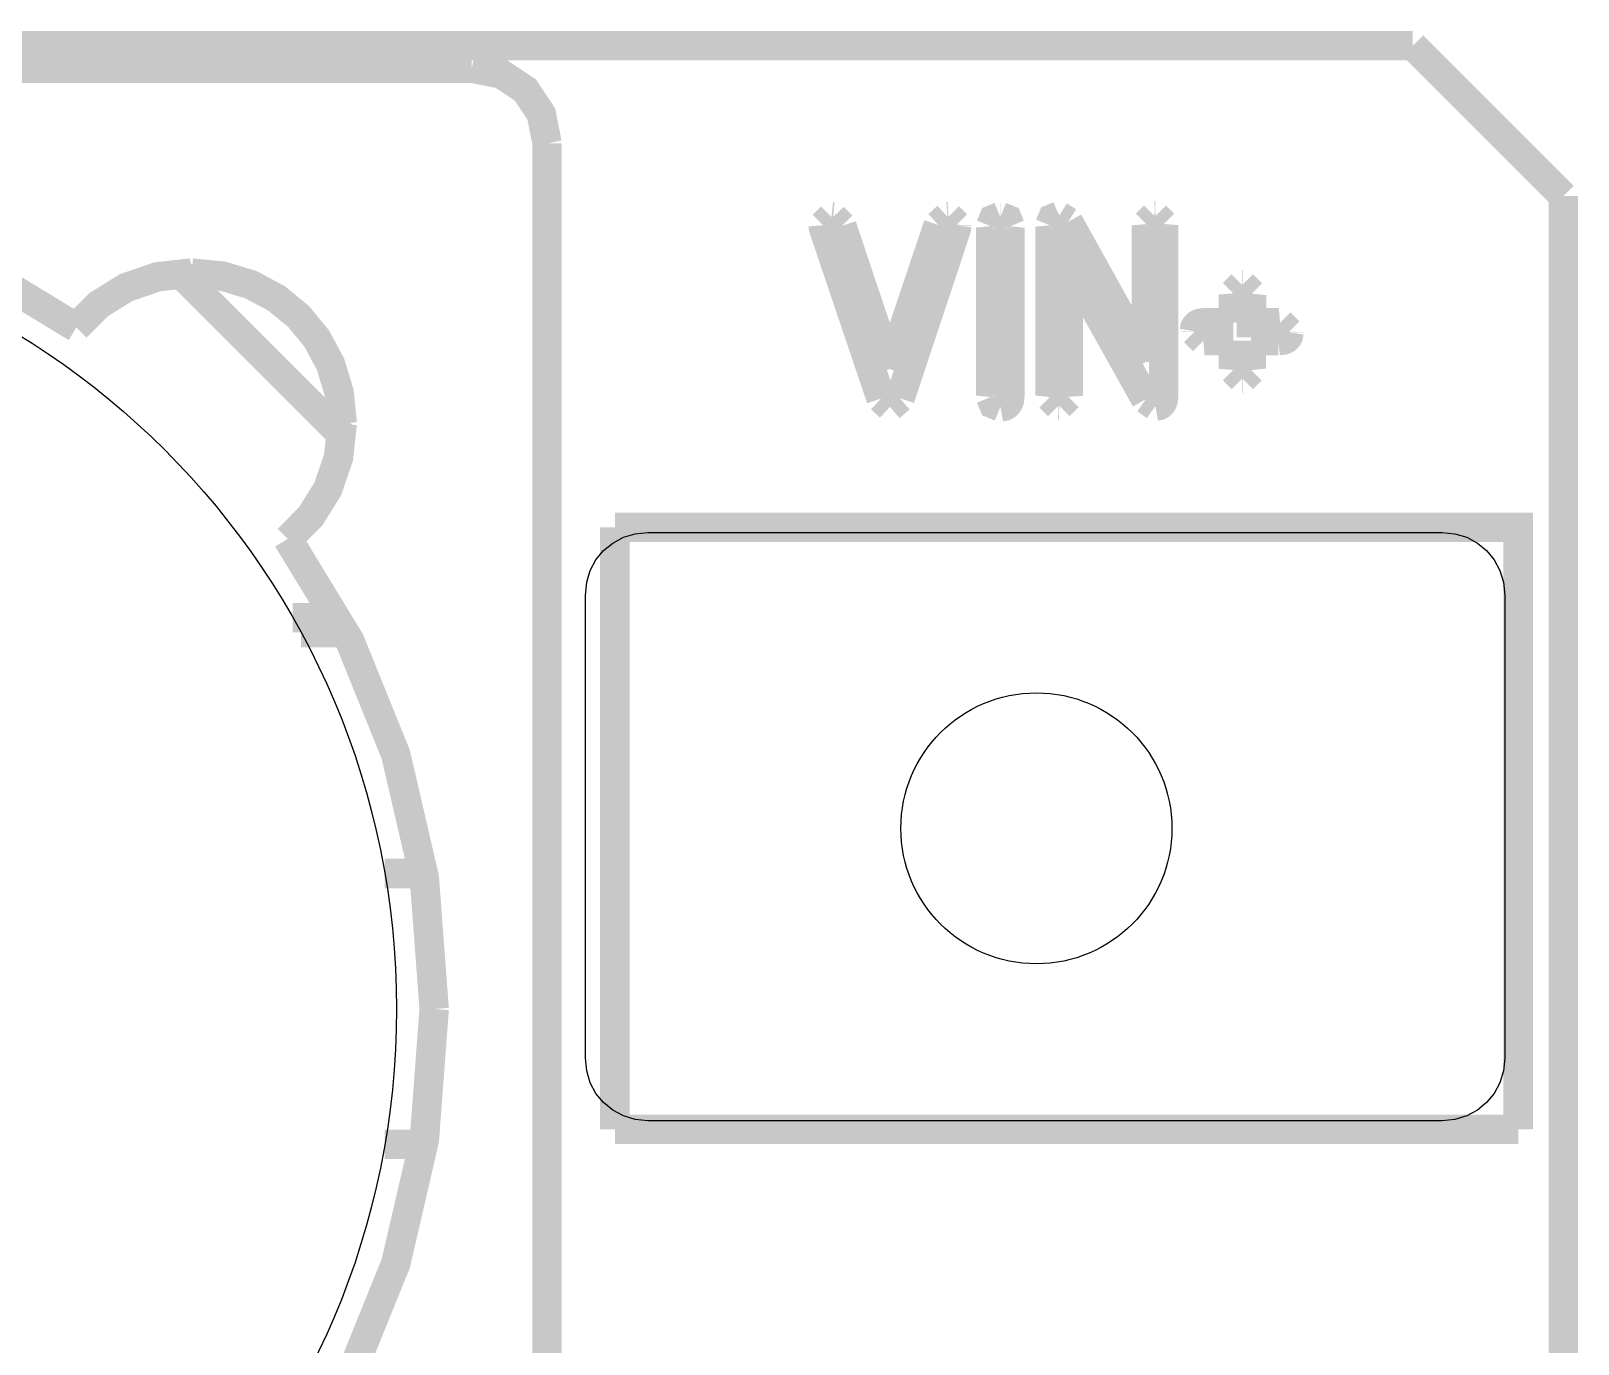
# Model space of a CAD drawing. Header units: millimetres. Extents: x 123.5 to 144.3, y 105.4 to 121.6.
# Drawn here: x 131.873 to 132.706, y 111.475 to 112.182 of the extents above; entities that cross this region are included whole.
import ezdxf

# ---------------------------------------------------------------- set-up
doc = ezdxf.new("R2010")
doc.units = ezdxf.units.MM
doc.layers.add('DESC', color=250, linetype='Continuous')

# ---------------------------------------------------------------- blocks, each defined once
blk = doc.blocks.new('CCRPBoard')
at = {"const_width": 0.008}
for points in [[(132.0606447818693, 113.1127466509165), (130.6275737818692, 113.1127466509165)], [(132.0606447818693, 113.1127466509165), (130.6275737818692, 113.1127466509165)], [(132.0606447818693, 113.1127466509165), (130.6275737818692, 113.1127466509165)], [(132.1015887818693, 113.0718016509165), (132.0606447818693, 113.1127466509165)], [(132.1015887818693, 113.0718016509165), (132.0606447818693, 113.1127466509165)], [(132.1015887818693, 113.0718016509165), (132.0606447818693, 113.1127466509165)], [(131.3338727818692, 113.1066046509165), (131.8047387818692, 113.1066046509165)], [(131.3338727818692, 113.1066046509165), (131.8047387818692, 113.1066046509165)], [(131.3338727818692, 113.1066046509165), (131.8047387818692, 113.1066046509165)], [(131.8252117818693, 113.0861316509165), (131.8236317818693, 113.0941896509165), (131.8192937818692, 113.1006866509165), (131.8127957818693, 113.1050246509165), (131.8047387818692, 113.1066046509165)], [(131.8252117818693, 113.0861316509165), (131.8236317818693, 113.0941896509165), (131.8192937818692, 113.1006866509165), (131.8127957818693, 113.1050246509165), (131.8047387818692, 113.1066046509165)], [(131.8252117818693, 113.0861316509165), (131.8236317818693, 113.0941896509165), (131.8192937818692, 113.1006866509165), (131.8127957818693, 113.1050246509165), (131.8047387818692, 113.1066046509165)], [(131.8252117818693, 113.0861316509165), (131.8252117818693, 112.6152656509165)], [(131.8252117818693, 113.0861316509165), (131.8252117818693, 112.6152656509165)], [(131.8252117818693, 113.0861316509165), (131.8252117818693, 112.6152656509165)], [(131.6971827818693, 113.0360666509165), (131.6694367818693, 113.0529496509165), (131.6385167818692, 113.0654566509165), (131.6049597818692, 113.0732256509165), (131.5693057818692, 113.0758956509165)], [(131.6971827818693, 113.0360666509165), (131.6694367818693, 113.0529496509165), (131.6385167818692, 113.0654566509165), (131.6049597818692, 113.0732256509165), (131.5693057818692, 113.0758956509165)], [(131.6971827818693, 113.0360666509165), (131.6694367818693, 113.0529496509165), (131.6385167818692, 113.0654566509165), (131.6049597818692, 113.0732256509165), (131.5693057818692, 113.0758956509165)], [(132.1015887818693, 112.4412506509165), (132.1015887818693, 113.0718016509165)], [(132.1015887818693, 112.4412506509165), (132.1015887818693, 113.0718016509165)], [(132.1015887818693, 112.4412506509165), (132.1015887818693, 113.0718016509165)], [(131.9002927818693, 113.0638986509165), (131.9025487818693, 113.0661546509165)], [(131.9002927818693, 113.0638986509165), (131.9025487818693, 113.0661546509165)], [(131.9002927818693, 113.0638986509165), (131.9025487818693, 113.0661546509165)], [(131.9002927818693, 113.0638906509165), (131.9002927818693, 113.0638986509165)], [(131.9002927818693, 113.0638906509165), (131.9002927818693, 113.0638986509165)], [(131.9002927818693, 113.0638906509165), (131.9002927818693, 113.0638986509165)], [(131.9160397818692, 113.0167416509165), (131.9004987818693, 113.0627466509165), (131.9003327818693, 113.0634086509165), (131.9002927818693, 113.0638896509165)], [(131.9160397818692, 113.0167416509165), (131.9004987818693, 113.0627466509165), (131.9003327818693, 113.0634086509165), (131.9002927818693, 113.0638896509165)], [(131.9160397818692, 113.0167416509165), (131.9004987818693, 113.0627466509165), (131.9003327818693, 113.0634086509165), (131.9002927818693, 113.0638896509165)], [(131.9030137818692, 113.0661066509165), (131.9025487818693, 113.0661546509165)], [(131.9030137818692, 113.0661066509165), (131.9025487818693, 113.0661546509165)], [(131.9030137818692, 113.0661066509165), (131.9025487818693, 113.0661546509165)], [(131.9053667818692, 113.0637056509165), (131.9030117818693, 113.0661056509165)], [(131.9053667818692, 113.0637056509165), (131.9030117818693, 113.0661056509165)], [(131.9053667818692, 113.0637056509165), (131.9030117818693, 113.0661056509165)], [(131.9053667818692, 113.0637066509165), (131.9183937818692, 113.0247636509165)], [(131.9053667818692, 113.0637066509165), (131.9183937818692, 113.0247636509165)], [(131.9053667818692, 113.0637066509165), (131.9183937818692, 113.0247636509165)], [(131.9183937818692, 113.0247636509165), (131.9316027818693, 113.0639806509165)], [(131.9183937818692, 113.0247636509165), (131.9316027818693, 113.0639806509165)], [(131.9183937818692, 113.0247636509165), (131.9316027818693, 113.0639806509165)], [(131.9366077818692, 113.0638436509165), (131.9365077818693, 113.0630336509165), (131.9362877818693, 113.0622666509165), (131.9211817818693, 113.0168096509165)], [(131.9366077818692, 113.0638436509165), (131.9365077818693, 113.0630336509165), (131.9362877818693, 113.0622666509165), (131.9211817818693, 113.0168096509165)], [(131.9366077818692, 113.0638436509165), (131.9365077818693, 113.0630336509165), (131.9362877818693, 113.0622666509165), (131.9211817818693, 113.0168096509165)], [(131.9316037818693, 113.0639816509165), (131.9340707818693, 113.0662436509165)], [(131.9316037818693, 113.0639816509165), (131.9340707818693, 113.0662436509165)], [(131.9316037818693, 113.0639816509165), (131.9340707818693, 113.0662436509165)], [(131.9340707818693, 113.0662436509165), (131.9343887818692, 113.0662656509165)], [(131.9340707818693, 113.0662436509165), (131.9343887818692, 113.0662656509165)], [(131.9340707818693, 113.0662436509165), (131.9343887818692, 113.0662656509165)], [(131.9366167818692, 113.0640376509165), (131.9343887818692, 113.0662656509165)], [(131.9366167818692, 113.0640376509165), (131.9343887818692, 113.0662656509165)], [(131.9366167818692, 113.0640376509165), (131.9343887818692, 113.0662656509165)], [(131.9366167818692, 113.0640376509165), (131.9366077818692, 113.0638436509165)], [(131.9366167818692, 113.0640376509165), (131.9366077818692, 113.0638436509165)], [(131.9366167818692, 113.0640376509165), (131.9366077818692, 113.0638436509165)], [(131.9458387818692, 113.0636546509165), (131.9465877818693, 113.0654956509165), (131.9484277818692, 113.0662436509165)], [(131.9458387818692, 113.0636546509165), (131.9465877818693, 113.0654956509165), (131.9484277818692, 113.0662436509165)], [(131.9458387818692, 113.0636546509165), (131.9465877818693, 113.0654956509165), (131.9484277818692, 113.0662436509165)], [(131.9458387818692, 113.0636546509165), (131.9458877818693, 113.0631566509165)], [(131.9458387818692, 113.0636546509165), (131.9458877818693, 113.0631566509165)], [(131.9458387818692, 113.0636546509165), (131.9458877818693, 113.0631566509165)], [(131.9458867818693, 113.0177006509165), (131.9458867818693, 113.0631576509165)], [(131.9458867818693, 113.0177006509165), (131.9458867818693, 113.0631576509165)], [(131.9458867818693, 113.0177006509165), (131.9458867818693, 113.0631576509165)], [(131.9484917818693, 113.0662436509165), (131.9484277818692, 113.0662436509165)], [(131.9484917818693, 113.0662436509165), (131.9484277818692, 113.0662436509165)], [(131.9484917818693, 113.0662436509165), (131.9484277818692, 113.0662436509165)], [(131.9510977818693, 113.0630666509165), (131.9510977818693, 113.0177696509165), (131.9509347818693, 113.0163296509165), (131.9507317818693, 113.0157646509165), (131.9504467818693, 113.0153016509165), (131.9500797818692, 113.0149416509165), (131.9496317818692, 113.0146846509165), (131.9484927818692, 113.0144786509165)], [(131.9510977818693, 113.0630666509165), (131.9510977818693, 113.0177696509165), (131.9509347818693, 113.0163296509165), (131.9507317818693, 113.0157646509165), (131.9504467818693, 113.0153016509165), (131.9500797818692, 113.0149416509165), (131.9496317818692, 113.0146846509165), (131.9484927818692, 113.0144786509165)], [(131.9510977818693, 113.0630666509165), (131.9510977818693, 113.0177696509165), (131.9509347818693, 113.0163296509165), (131.9507317818693, 113.0157646509165), (131.9504467818693, 113.0153016509165), (131.9500797818692, 113.0149416509165), (131.9496317818692, 113.0146846509165), (131.9484927818692, 113.0144786509165)], [(131.9484947818692, 113.0662436509165), (131.9485127818693, 113.0662436509165)], [(131.9484947818692, 113.0662436509165), (131.9485127818693, 113.0662436509165)], [(131.9484947818692, 113.0662436509165), (131.9485127818693, 113.0662436509165)], [(131.9511527818693, 113.0636036509165), (131.9503897818693, 113.0654806509165), (131.9485127818693, 113.0662436509165)], [(131.9511527818693, 113.0636036509165), (131.9503897818693, 113.0654806509165), (131.9485127818693, 113.0662436509165)], [(131.9511527818693, 113.0636036509165), (131.9503897818693, 113.0654806509165), (131.9485127818693, 113.0662436509165)], [(131.9511527818693, 113.0636036509165), (131.9510987818693, 113.0630676509165)], [(131.9511527818693, 113.0636036509165), (131.9510987818693, 113.0630676509165)], [(131.9511527818693, 113.0636036509165), (131.9510987818693, 113.0630676509165)], [(131.9619197818693, 113.0638946509165), (131.9626497818693, 113.0656936509165), (131.9644467818692, 113.0664266509165)], [(131.9619197818693, 113.0638946509165), (131.9626497818693, 113.0656936509165), (131.9644467818692, 113.0664266509165)], [(131.9619197818693, 113.0638946509165), (131.9626497818693, 113.0656936509165), (131.9644467818692, 113.0664266509165)], [(131.9619197818693, 113.0638946509165), (131.9619757818693, 113.0633646509165)], [(131.9619197818693, 113.0638946509165), (131.9619757818693, 113.0633646509165)], [(131.9619197818693, 113.0638946509165), (131.9619757818693, 113.0633646509165)], [(131.9619767818693, 113.0176096509165), (131.9619767818693, 113.0633636509165)], [(131.9619767818693, 113.0176096509165), (131.9619767818693, 113.0633636509165)], [(131.9619767818693, 113.0176096509165), (131.9619767818693, 113.0633636509165)], [(131.9669577818692, 113.0648506509165), (131.9644467818692, 113.0664256509165)], [(131.9669577818692, 113.0648506509165), (131.9644467818692, 113.0664256509165)], [(131.9669577818692, 113.0648506509165), (131.9644467818692, 113.0664256509165)], [(131.9880297818692, 113.0165356509165), (131.9669127818692, 113.0542216509165), (131.9669127818692, 113.0175416509165)], [(131.9880297818692, 113.0165356509165), (131.9669127818692, 113.0542216509165), (131.9669127818692, 113.0175416509165)], [(131.9880297818692, 113.0165356509165), (131.9669127818692, 113.0542216509165), (131.9669127818692, 113.0175416509165)], [(131.9669587818693, 113.0648486509165), (131.9881667818693, 113.0267286509165)], [(131.9669587818693, 113.0648486509165), (131.9881667818693, 113.0267286509165)], [(131.9669587818693, 113.0648486509165), (131.9881667818693, 113.0267286509165)], [(131.9881367818693, 113.0641866509165), (131.9903807818692, 113.0664306509165)], [(131.9881367818693, 113.0641866509165), (131.9903807818692, 113.0664306509165)], [(131.9881367818693, 113.0641866509165), (131.9903807818692, 113.0664306509165)], [(131.9881367818693, 113.0641866509165), (131.9881667818693, 113.0638206509165)], [(131.9881367818693, 113.0641866509165), (131.9881667818693, 113.0638206509165)], [(131.9881367818693, 113.0641866509165), (131.9881667818693, 113.0638206509165)], [(131.9881667818693, 113.0267286509165), (131.9881667818693, 113.0638206509165)], [(131.9881667818693, 113.0267286509165), (131.9881667818693, 113.0638206509165)], [(131.9881667818693, 113.0267286509165), (131.9881667818693, 113.0638206509165)], [(131.9905217818693, 113.0664266509165), (131.9903807818692, 113.0664306509165)], [(131.9905217818693, 113.0664266509165), (131.9903807818692, 113.0664306509165)], [(131.9905217818693, 113.0664266509165), (131.9903807818692, 113.0664306509165)], [(131.9905207818693, 113.0664256509165), (131.9907127818693, 113.0664336509165)], [(131.9905207818693, 113.0664256509165), (131.9907127818693, 113.0664336509165)], [(131.9905207818693, 113.0664256509165), (131.9907127818693, 113.0664336509165)], [(131.9928977818693, 113.0639116509165), (131.9928977818693, 113.0175416509165), (131.9927557818692, 113.0162916509165), (131.9925797818693, 113.0158006509165), (131.9923317818693, 113.0153986509165), (131.9920137818692, 113.0150856509165), (131.9916247818693, 113.0148626509165), (131.9906357818693, 113.0146846509165)], [(131.9928977818693, 113.0639116509165), (131.9928977818693, 113.0175416509165), (131.9927557818692, 113.0162916509165), (131.9925797818693, 113.0158006509165), (131.9923317818693, 113.0153986509165), (131.9920137818692, 113.0150856509165), (131.9916247818693, 113.0148626509165), (131.9906357818693, 113.0146846509165)], [(131.9928977818693, 113.0639116509165), (131.9928977818693, 113.0175416509165), (131.9927557818692, 113.0162916509165), (131.9925797818693, 113.0158006509165), (131.9923317818693, 113.0153986509165), (131.9920137818692, 113.0150856509165), (131.9916247818693, 113.0148626509165), (131.9906357818693, 113.0146846509165)], [(131.9929207818693, 113.0642266509165), (131.9907127818693, 113.0664336509165)], [(131.9929207818693, 113.0642266509165), (131.9907127818693, 113.0664336509165)], [(131.9929207818693, 113.0642266509165), (131.9907127818693, 113.0664336509165)], [(131.9929207818693, 113.0642266509165), (131.9928977818693, 113.0639116509165)], [(131.9929207818693, 113.0642266509165), (131.9928977818693, 113.0639116509165)], [(131.9929207818693, 113.0642266509165), (131.9928977818693, 113.0639116509165)], [(131.6970867818692, 113.0361466509165), (131.7032987818693, 113.0423146509165), (131.7107567818693, 113.0469506509165), (131.7192437818693, 113.0498686509165), (131.7285437818693, 113.0508826509165)], [(131.6970867818692, 113.0361466509165), (131.7032987818693, 113.0423146509165), (131.7107567818693, 113.0469506509165), (131.7192437818693, 113.0498686509165), (131.7285437818693, 113.0508826509165)], [(131.6970867818692, 113.0361466509165), (131.7032987818693, 113.0423146509165), (131.7107567818693, 113.0469506509165), (131.7192437818693, 113.0498686509165), (131.7285437818693, 113.0508826509165)], [(131.7693727818693, 113.0068526509165), (131.7254597818693, 113.0507656509165)], [(131.7693727818693, 113.0068526509165), (131.7254597818693, 113.0507656509165)], [(131.7693727818693, 113.0068526509165), (131.7254597818693, 113.0507656509165)], [(131.7694887818693, 113.0099376509165), (131.7686747818693, 113.0183096509165), (131.7663297818692, 113.0260516509165), (131.7626057818692, 113.0330136509165), (131.7576527818692, 113.0390466509165), (131.7516207818693, 113.0440006509165), (131.7446577818693, 113.0477236509165), (131.7369157818692, 113.0500676509165), (131.7285437818693, 113.0508826509165)], [(131.7694887818693, 113.0099376509165), (131.7686747818693, 113.0183096509165), (131.7663297818692, 113.0260516509165), (131.7626057818692, 113.0330136509165), (131.7576527818692, 113.0390466509165), (131.7516207818693, 113.0440006509165), (131.7446577818693, 113.0477236509165), (131.7369157818692, 113.0500676509165), (131.7285437818693, 113.0508826509165)], [(131.7694887818693, 113.0099376509165), (131.7686747818693, 113.0183096509165), (131.7663297818692, 113.0260516509165), (131.7626057818692, 113.0330136509165), (131.7576527818692, 113.0390466509165), (131.7516207818693, 113.0440006509165), (131.7446577818693, 113.0477236509165), (131.7369157818692, 113.0500676509165), (131.7285437818693, 113.0508826509165)], [(132.0117927818692, 113.0453526509165), (132.0141777818693, 113.0477376509165)], [(132.0117927818692, 113.0453526509165), (132.0141777818693, 113.0477376509165)], [(132.0117927818692, 113.0453526509165), (132.0141777818693, 113.0477376509165)], [(132.0143567818693, 113.0477316509165), (132.0141777818693, 113.0477376509165)], [(132.0143567818693, 113.0477316509165), (132.0141777818693, 113.0477376509165)], [(132.0143567818693, 113.0477316509165), (132.0141777818693, 113.0477376509165)], [(132.0143577818693, 113.0477316509165), (132.0143797818693, 113.0477316509165)], [(132.0143577818693, 113.0477316509165), (132.0143797818693, 113.0477316509165)], [(132.0143577818693, 113.0477316509165), (132.0143797818693, 113.0477316509165)], [(132.0168307818693, 113.0452796509165), (132.0143797818693, 113.0477316509165)], [(132.0168307818693, 113.0452796509165), (132.0143797818693, 113.0477316509165)], [(132.0168307818693, 113.0452796509165), (132.0143797818693, 113.0477316509165)], [(132.0117927818692, 113.0453526509165), (132.0118207818693, 113.0449876509165)], [(132.0117927818692, 113.0453526509165), (132.0118207818693, 113.0449876509165)], [(132.0117927818692, 113.0453526509165), (132.0118207818693, 113.0449876509165)], [(132.0118207818693, 113.0373786509165), (132.0118207818693, 113.0449886509165)], [(132.0118207818693, 113.0373786509165), (132.0118207818693, 113.0449886509165)], [(132.0118207818693, 113.0373786509165), (132.0118207818693, 113.0449886509165)], [(132.0168307818693, 113.0452796509165), (132.0167797818692, 113.0447826509165)], [(132.0168307818693, 113.0452796509165), (132.0167797818692, 113.0447826509165)], [(132.0168307818693, 113.0452796509165), (132.0167797818692, 113.0447826509165)], [(132.0167797818692, 113.0447836509165), (132.0167797818692, 113.0373556509165), (132.0241167818693, 113.0373556509165)], [(132.0167797818692, 113.0447836509165), (132.0167797818692, 113.0373556509165), (132.0241167818693, 113.0373556509165)], [(132.0167797818692, 113.0447836509165), (132.0167797818692, 113.0373556509165), (132.0241167818693, 113.0373556509165)], [(132.0012137818692, 113.0349056509165), (132.0012167818693, 113.0350256509165)], [(132.0012137818692, 113.0349056509165), (132.0012167818693, 113.0350256509165)], [(132.0012137818692, 113.0349056509165), (132.0012167818693, 113.0350256509165)], [(132.0012137818692, 113.0349056509165), (132.0036687818693, 113.0324506509165)], [(132.0012137818692, 113.0349056509165), (132.0036687818693, 113.0324506509165)], [(132.0012137818692, 113.0349056509165), (132.0036687818693, 113.0324506509165)], [(132.0012167818693, 113.0350246509165), (132.0014007818693, 113.0360546509165), (132.0016317818693, 113.0364586509165), (132.0019537818692, 113.0367896509165), (132.0023687818693, 113.0370476509165), (132.0028747818693, 113.0372316509165), (132.0041647818693, 113.0373786509165), (132.0118207818693, 113.0373786509165)], [(132.0012167818693, 113.0350246509165), (132.0014007818693, 113.0360546509165), (132.0016317818693, 113.0364586509165), (132.0019537818692, 113.0367896509165), (132.0023687818693, 113.0370476509165), (132.0028747818693, 113.0372316509165), (132.0041647818693, 113.0373786509165), (132.0118207818693, 113.0373786509165)], [(132.0012167818693, 113.0350246509165), (132.0014007818693, 113.0360546509165), (132.0016317818693, 113.0364586509165), (132.0019537818692, 113.0367896509165), (132.0023687818693, 113.0370476509165), (132.0028747818693, 113.0372316509165), (132.0041647818693, 113.0373786509165), (132.0118207818693, 113.0373786509165)], [(132.0269957818693, 113.0348416509165), (132.0268117818692, 113.0338116509165), (132.0265817818693, 113.0334076509165), (132.0262587818692, 113.0330766509165), (132.0258447818693, 113.0328186509165), (132.0253377818693, 113.0326346509165), (132.0240477818693, 113.0324876509165)], [(132.0269957818693, 113.0348416509165), (132.0268117818692, 113.0338116509165), (132.0265817818693, 113.0334076509165), (132.0262587818692, 113.0330766509165), (132.0258447818693, 113.0328186509165), (132.0253377818693, 113.0326346509165), (132.0240477818693, 113.0324876509165)], [(132.0269957818693, 113.0348416509165), (132.0268117818692, 113.0338116509165), (132.0265817818693, 113.0334076509165), (132.0262587818692, 113.0330766509165), (132.0258447818693, 113.0328186509165), (132.0253377818693, 113.0326346509165), (132.0240477818693, 113.0324876509165)], [(132.0241147818693, 113.0373556509165), (132.0245517818693, 113.0373946509165)], [(132.0241147818693, 113.0373556509165), (132.0245517818693, 113.0373946509165)], [(132.0241147818693, 113.0373556509165), (132.0245517818693, 113.0373946509165)], [(132.0269987818693, 113.0349486509165), (132.0245517818693, 113.0373946509165)], [(132.0269987818693, 113.0349486509165), (132.0245517818693, 113.0373946509165)], [(132.0269987818693, 113.0349486509165), (132.0245517818693, 113.0373946509165)], [(132.0269987818693, 113.0349486509165), (132.0269957818693, 113.0348416509165)], [(132.0269987818693, 113.0349486509165), (132.0269957818693, 113.0348416509165)], [(132.0269987818693, 113.0349486509165), (132.0269957818693, 113.0348416509165)], [(132.0040947818692, 113.0324876509165), (132.0036687818693, 113.0324506509165)], [(132.0040947818692, 113.0324876509165), (132.0036687818693, 113.0324506509165)], [(132.0040947818692, 113.0324876509165), (132.0036687818693, 113.0324506509165)], [(132.0118207818693, 113.0324876509165), (132.0040967818693, 113.0324876509165)], [(132.0118207818693, 113.0324876509165), (132.0040967818693, 113.0324876509165)], [(132.0118207818693, 113.0324876509165), (132.0040967818693, 113.0324876509165)], [(132.0118207818693, 113.0249006509165), (132.0118207818693, 113.0324876509165)], [(132.0118207818693, 113.0249006509165), (132.0118207818693, 113.0324876509165)], [(132.0118207818693, 113.0249006509165), (132.0118207818693, 113.0324876509165)], [(132.0166887818692, 113.0324876509165), (132.0166887818692, 113.0249686509165)], [(132.0240477818693, 113.0324876509165), (132.0166887818692, 113.0324876509165)], [(132.0166887818692, 113.0324876509165), (132.0166887818692, 113.0249686509165)], [(132.0240477818693, 113.0324876509165), (132.0166887818692, 113.0324876509165)], [(132.0166887818692, 113.0324876509165), (132.0166887818692, 113.0249686509165)], [(132.0240477818693, 113.0324876509165), (132.0166887818692, 113.0324876509165)], [(132.0117927818692, 113.0245336509165), (132.0118207818693, 113.0249016509165)], [(132.0117927818692, 113.0245336509165), (132.0118207818693, 113.0249016509165)], [(132.0117927818692, 113.0245336509165), (132.0118207818693, 113.0249016509165)], [(132.0117927818692, 113.0245336509165), (132.0141987818693, 113.0221276509165)], [(132.0117927818692, 113.0245336509165), (132.0141987818693, 113.0221276509165)], [(132.0117927818692, 113.0245336509165), (132.0141987818693, 113.0221276509165)], [(132.0143787818693, 113.0221346509165), (132.0141987818693, 113.0221276509165)], [(132.0143787818693, 113.0221346509165), (132.0141987818693, 113.0221276509165)], [(132.0143787818693, 113.0221346509165), (132.0141987818693, 113.0221276509165)], [(132.0143807818692, 113.0221346509165), (132.0143887818693, 113.0221346509165)], [(132.0143807818692, 113.0221346509165), (132.0143887818693, 113.0221346509165)], [(132.0143807818692, 113.0221346509165), (132.0143887818693, 113.0221346509165)], [(132.0167387818693, 113.0244846509165), (132.0143887818693, 113.0221346509165)], [(132.0167387818693, 113.0244846509165), (132.0143887818693, 113.0221346509165)], [(132.0167387818693, 113.0244846509165), (132.0143887818693, 113.0221346509165)], [(132.0167387818693, 113.0244846509165), (132.0166887818692, 113.0249696509165)], [(132.0167387818693, 113.0244846509165), (132.0166887818692, 113.0249696509165)], [(132.0167387818693, 113.0244846509165), (132.0166887818692, 113.0249696509165)], [(131.9160387818692, 113.0167426509165), (131.9184627818693, 113.0144786509165)], [(131.9160387818692, 113.0167426509165), (131.9184627818693, 113.0144786509165)], [(131.9160387818692, 113.0167426509165), (131.9184627818693, 113.0144786509165)], [(131.9211817818693, 113.0168096509165), (131.9184627818693, 113.0144786509165)], [(131.9211817818693, 113.0168096509165), (131.9184627818693, 113.0144786509165)], [(131.9211817818693, 113.0168096509165), (131.9184627818693, 113.0144786509165)], [(131.9458277818692, 113.0171446509165), (131.9458867818693, 113.0176986509165)], [(131.9458277818692, 113.0171446509165), (131.9458867818693, 113.0176986509165)], [(131.9458277818692, 113.0171446509165), (131.9458867818693, 113.0176986509165)], [(131.9458277818692, 113.0171446509165), (131.9465987818693, 113.0152496509165), (131.9484937818692, 113.0144786509165)], [(131.9458277818692, 113.0171446509165), (131.9465987818693, 113.0152496509165), (131.9484937818692, 113.0144786509165)], [(131.9458277818692, 113.0171446509165), (131.9465987818693, 113.0152496509165), (131.9484937818692, 113.0144786509165)], [(131.9619287818693, 113.0171436509165), (131.9619767818693, 113.0176106509165)], [(131.9619287818693, 113.0171436509165), (131.9619767818693, 113.0176106509165)], [(131.9619287818693, 113.0171436509165), (131.9619767818693, 113.0176106509165)], [(131.9619287818693, 113.0171436509165), (131.9642737818693, 113.0147986509165)], [(131.9619287818693, 113.0171436509165), (131.9642737818693, 113.0147986509165)], [(131.9619287818693, 113.0171436509165), (131.9642737818693, 113.0147986509165)], [(131.9669367818693, 113.0172026509165), (131.9645227818692, 113.0147896509165)], [(131.9669367818693, 113.0172026509165), (131.9645227818692, 113.0147896509165)], [(131.9669367818693, 113.0172026509165), (131.9645227818692, 113.0147896509165)], [(131.9669367818693, 113.0172026509165), (131.9669127818692, 113.0175426509165)], [(131.9669367818693, 113.0172026509165), (131.9669127818692, 113.0175426509165)], [(131.9669367818693, 113.0172026509165), (131.9669127818692, 113.0175426509165)], [(131.9643067818693, 113.0147986509165), (131.9642737818693, 113.0147986509165)], [(131.9643067818693, 113.0147986509165), (131.9642737818693, 113.0147986509165)], [(131.9643067818693, 113.0147986509165), (131.9642737818693, 113.0147986509165)], [(131.9643087818692, 113.0147986509165), (131.9645227818692, 113.0147896509165)], [(131.9643087818692, 113.0147986509165), (131.9645227818692, 113.0147896509165)], [(131.9643087818692, 113.0147986509165), (131.9645227818692, 113.0147896509165)], [(131.9880307818692, 113.0165336509165), (131.9906327818693, 113.0146846509165)], [(131.9880307818692, 113.0165336509165), (131.9906327818693, 113.0146846509165)], [(131.9880307818692, 113.0165336509165), (131.9906327818693, 113.0146846509165)], [(131.7694887818693, 113.0099376509165), (131.7684747818693, 113.0006376509165), (131.7655567818693, 112.9921506509165), (131.7609207818693, 112.9846926509165), (131.7547527818693, 112.9784806509165)], [(131.7694887818693, 113.0099376509165), (131.7684747818693, 113.0006376509165), (131.7655567818693, 112.9921506509165), (131.7609207818693, 112.9846926509165), (131.7547527818693, 112.9784806509165)], [(131.7694887818693, 113.0099376509165), (131.7684747818693, 113.0006376509165), (131.7655567818693, 112.9921506509165), (131.7609207818693, 112.9846926509165), (131.7547527818693, 112.9784806509165)], [(131.8436367818693, 112.9817226509165), (131.8436367818693, 112.8179436509165)], [(131.8436367818693, 112.9817226509165), (132.0893057818693, 112.9817226509165), (132.0893057818693, 112.8179436509165)], [(131.8436367818693, 112.9817226509165), (131.8436367818693, 112.8179436509165)], [(131.8436367818693, 112.9817226509165), (132.0893057818693, 112.9817226509165), (132.0893057818693, 112.8179436509165)], [(131.8436367818693, 112.9817226509165), (131.8436367818693, 112.8179436509165)], [(131.8436367818693, 112.9817226509165), (132.0893057818693, 112.9817226509165), (132.0893057818693, 112.8179436509165)], [(131.7945027818693, 112.8506986509165), (131.7918327818693, 112.8863536509165), (131.7840637818693, 112.9199096509165), (131.7715567818693, 112.9508296509165), (131.7546737818693, 112.9785756509165)], [(131.7945027818693, 112.8506986509165), (131.7918327818693, 112.8863536509165), (131.7840637818693, 112.9199096509165), (131.7715567818693, 112.9508296509165), (131.7546737818693, 112.9785756509165)], [(131.7945027818693, 112.8506986509165), (131.7918327818693, 112.8863536509165), (131.7840637818693, 112.9199096509165), (131.7715567818693, 112.9508296509165), (131.7546737818693, 112.9785756509165)], [(131.7560547818693, 112.9571556509165), (131.7677517818693, 112.9571556509165)], [(131.7560547818693, 112.9571556509165), (131.7677517818693, 112.9571556509165)], [(131.7560547818693, 112.9571556509165), (131.7677517818693, 112.9571556509165)], [(131.7583297818693, 112.9530616509165), (131.7698937818693, 112.9530616509165)], [(131.7583297818693, 112.9530616509165), (131.7698937818693, 112.9530616509165)], [(131.7583297818693, 112.9530616509165), (131.7698937818693, 112.9530616509165)], [(131.7810847818693, 112.8875496509165), (131.7914667818692, 112.8875496509165)], [(131.7810847818693, 112.8875496509165), (131.7914667818692, 112.8875496509165)], [(131.7810847818693, 112.8875496509165), (131.7914667818692, 112.8875496509165)], [(131.7945027818693, 112.8506986509165), (131.7918327818693, 112.8150446509165), (131.7840637818693, 112.7814886509165), (131.7715567818693, 112.7505686509165), (131.7546737818693, 112.7228226509165)], [(131.7945027818693, 112.8506986509165), (131.7918327818693, 112.8150446509165), (131.7840637818693, 112.7814886509165), (131.7715567818693, 112.7505686509165), (131.7546737818693, 112.7228226509165)], [(131.7945027818693, 112.8506986509165), (131.7918327818693, 112.8150446509165), (131.7840637818693, 112.7814886509165), (131.7715567818693, 112.7505686509165), (131.7546737818693, 112.7228226509165)], [(131.8436367818693, 112.8179436509165), (132.0893057818693, 112.8179436509165)], [(131.8436367818693, 112.8179436509165), (132.0893057818693, 112.8179436509165)], [(131.8436367818693, 112.8179436509165), (132.0893057818693, 112.8179436509165)], [(131.7914667818692, 112.8138486509165), (131.7810847818693, 112.8138486509165)], [(131.7914667818692, 112.8138486509165), (131.7810847818693, 112.8138486509165)], [(131.7914667818692, 112.8138486509165), (131.7810847818693, 112.8138486509165)]]:
    blk.add_lwpolyline(points, dxfattribs=at)
blk.add_lwpolyline([(131.8526447818693, 112.9803056509165), (132.0686447818693, 112.9803056509165), (132.0721207818692, 112.9799676509165), (132.0753347818693, 112.9789936509165), (132.0782257818693, 112.9774476509165), (132.0807297818693, 112.9753916509165), (132.0827867818693, 112.9728866509165), (132.0843327818693, 112.9699956509165), (132.0853057818693, 112.9667816509165), (132.0856447818693, 112.9633056509165), (132.0856447818693, 112.8373056509165), (132.0853057818693, 112.8338296509165), (132.0843327818693, 112.8306156509165), (132.0827867818693, 112.8277246509165), (132.0807297818693, 112.8252196509165), (132.0782257818693, 112.8231626509165), (132.0753347818693, 112.8216166509165), (132.0721207818692, 112.8206436509165), (132.0686447818693, 112.8203056509165), (131.8526447818693, 112.8203056509165), (131.8491687818693, 112.8206436509165), (131.8459537818692, 112.8216166509165), (131.8430637818693, 112.8231626509165), (131.8405587818692, 112.8252196509165), (131.8385017818692, 112.8277246509165), (131.8369557818692, 112.8306156509165), (131.8359827818693, 112.8338296509165), (131.8356447818693, 112.8373056509165), (131.8356447818693, 112.9633056509165), (131.8359827818693, 112.9667816509165), (131.8369557818692, 112.9699956509165), (131.8385017818692, 112.9728866509165), (131.8405587818692, 112.9753916509165), (131.8430637818693, 112.9774476509165), (131.8459537818692, 112.9789936509165), (131.8491687818693, 112.9799676509165), (131.8526447818693, 112.9803056509165)], close=True)
for centre, radius in [((131.5693057818692, 112.8506986509165), 0.214961), ((131.5693057818692, 112.8506986509165), 0.214961), ((131.5693057818692, 112.8506986509165), 0.214961), ((131.9582817818693, 112.8998326509165), 0.03685), ((131.9582817818693, 112.8998326509165), 0.03685), ((131.9582817818693, 112.8998326509165), 0.03685)]:
    blk.add_circle(centre, radius)

msp = doc.modelspace()

# ---------------------------------------------------------------- block references
at = {"layer": 'DESC', "xscale": 1.98, "yscale": 1.98, "zscale": 1.98}
msp.add_blockref('CCRPBoard', (-128.8631634284854, -111.7892716414587), dxfattribs=at)

doc.saveas('drawing.dxf')
